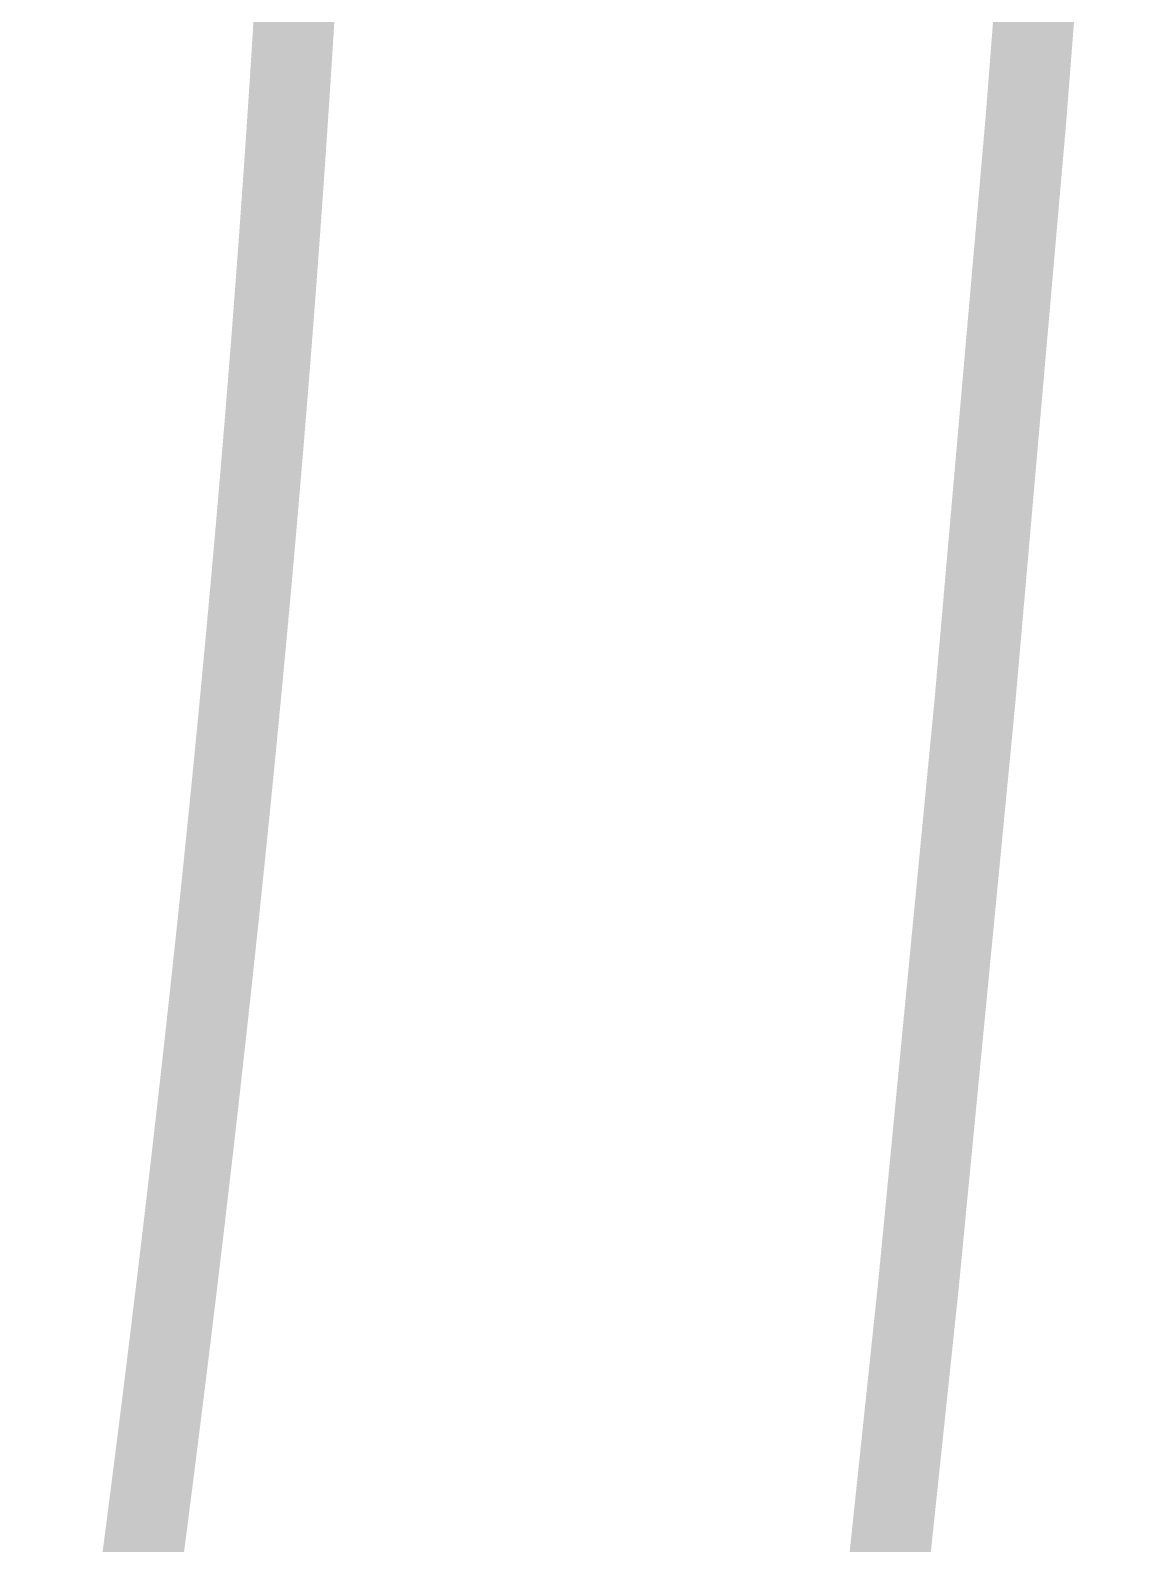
# Model space of a CAD drawing. Header units: inches. Extents: x -300 to 516, y -297 to 231.
# Drawn here: x -23.774 to -22.066, y -170.918 to -168.575 of the extents above; entities that cross this region are included whole.
import ezdxf

# ---------------------------------------------------------------- set-up
doc = ezdxf.new("R2010")
doc.units = ezdxf.units.IN
doc.header["$LTSCALE"] = 24
doc.header["$MEASUREMENT"] = 0
doc.layers.add('EXTERIOR ELEC EQUIP', color=190, linetype='Continuous')

msp = doc.modelspace()

# ---------------------------------------------------------------- linework, layer by layer
at = {"layer": 'EXTERIOR ELEC EQUIP', "const_width": 0.125}
msp.add_lwpolyline([(-22.12849, -167.2981), (-22.16409, -167.82911), (-22.23281, -168.71192), (-22.31167, -169.61206), (-22.39936, -170.51809), (-22.49454, -171.41853), (-22.5959, -172.30193), (-22.7021, -173.15682), (-22.81191, -173.97418), (-22.92437, -174.75467), (-23.03858, -175.50136), (-23.15368, -176.21735), (-23.26878, -176.90572), (-23.383, -177.56956), (-23.49546, -178.21194), (-23.60526, -179.02346), (-23.71181, -179.63201)], dxfattribs=at)
at = {"layer": 'EXTERIOR ELEC EQUIP', "color": 60, "const_width": 0.125}
msp.add_lwpolyline([(-23.60599, -170.98166), (-23.60576, -170.97991), (-23.60553, -170.97816), (-23.6053, -170.97641), (-23.60507, -170.97466), (-23.60484, -170.97291), (-23.60461, -170.97116), (-23.60438, -170.96941), (-23.60415, -170.96766), (-23.60392, -170.96591), (-23.60369, -170.96416), (-23.60346, -170.96242), (-23.60324, -170.96067), (-23.60301, -170.95892), (-23.60278, -170.95717), (-23.60255, -170.95542), (-23.60232, -170.95367), (-23.60209, -170.95192), (-23.60186, -170.95017), (-23.60164, -170.94842), (-23.60141, -170.94667), (-23.60118, -170.94493), (-23.60095, -170.94318), (-23.60072, -170.94143), (-23.6005, -170.93968), (-23.60027, -170.93793), (-23.60004, -170.93618), (-23.59981, -170.93443), (-23.59958, -170.93269), (-23.59936, -170.93094), (-23.59913, -170.92919), (-23.5989, -170.92744), (-23.59867, -170.92569), (-23.59845, -170.92394), (-23.59822, -170.92219), (-23.59799, -170.92045), (-23.59777, -170.9187), (-23.59754, -170.91695), (-23.59731, -170.9152), (-23.59708, -170.91345), (-23.59686, -170.91171), (-23.59663, -170.90996), (-23.5964, -170.90821), (-23.59618, -170.90646), (-23.59595, -170.90471), (-23.59572, -170.90296), (-23.5955, -170.90122), (-23.59527, -170.89947), (-23.59505, -170.89772), (-23.59482, -170.89597), (-23.59459, -170.89423), (-23.59437, -170.89248), (-23.59414, -170.89073), (-23.59392, -170.88898), (-23.59369, -170.88723), (-23.59346, -170.88549), (-23.59324, -170.88374), (-23.59301, -170.88199), (-23.59279, -170.88024), (-23.59256, -170.8785), (-23.59234, -170.87675), (-23.59211, -170.875), (-23.59189, -170.87325), (-23.59166, -170.87151), (-23.59144, -170.86976), (-23.59121, -170.86801), (-23.59099, -170.86627), (-23.59076, -170.86452), (-23.59054, -170.86277), (-23.59031, -170.86102), (-23.59009, -170.85928), (-23.58986, -170.85753), (-23.58964, -170.85578), (-23.58941, -170.85404), (-23.58919, -170.85229), (-23.58897, -170.85054), (-23.58874, -170.8488), (-23.58852, -170.84705), (-23.58829, -170.8453), (-23.58807, -170.84356), (-23.58785, -170.84181), (-23.58762, -170.84006), (-23.5874, -170.83832), (-23.58717, -170.83657), (-23.58695, -170.83482), (-23.58673, -170.83308), (-23.5865, -170.83133), (-23.58628, -170.82958), (-23.58606, -170.82784), (-23.58583, -170.82609), (-23.58561, -170.82434), (-23.58539, -170.8226), (-23.58516, -170.82085), (-23.58494, -170.8191), (-23.58472, -170.81736), (-23.5845, -170.81561), (-23.58427, -170.81387), (-23.58405, -170.81212), (-23.58383, -170.81037), (-23.58361, -170.80863), (-23.58338, -170.80688), (-23.58316, -170.80514), (-23.58294, -170.80339), (-23.58272, -170.80164), (-23.58249, -170.7999), (-23.58227, -170.79815), (-23.58205, -170.79641), (-23.58183, -170.79466), (-23.58161, -170.79292), (-23.58138, -170.79117), (-23.58116, -170.78942), (-23.58094, -170.78768), (-23.58072, -170.78593), (-23.5805, -170.78419), (-23.58028, -170.78244), (-23.58006, -170.7807), (-23.57983, -170.77895), (-23.57961, -170.77721), (-23.57939, -170.77546), (-23.57917, -170.77372), (-23.57895, -170.77197), (-23.57873, -170.77022), (-23.57851, -170.76848), (-23.57829, -170.76673), (-23.57807, -170.76499), (-23.57785, -170.76324), (-23.57763, -170.7615), (-23.57741, -170.75975), (-23.57718, -170.75801), (-23.57696, -170.75626), (-23.57674, -170.75452), (-23.57652, -170.75277), (-23.5763, -170.75103), (-23.57608, -170.74929), (-23.57586, -170.74754), (-23.57564, -170.7458), (-23.57542, -170.74405), (-23.57521, -170.74231), (-23.57499, -170.74056), (-23.57477, -170.73882), (-23.57455, -170.73707), (-23.57433, -170.73533), (-23.57411, -170.73358), (-23.57389, -170.73184), (-23.57367, -170.7301), (-23.57345, -170.72835), (-23.57323, -170.72661), (-23.57301, -170.72486), (-23.57279, -170.72312), (-23.57258, -170.72137), (-23.57236, -170.71963), (-23.57214, -170.71789), (-23.57192, -170.71614), (-23.5717, -170.7144), (-23.57148, -170.71265), (-23.57126, -170.71091), (-23.57105, -170.70917), (-23.57083, -170.70742), (-23.57061, -170.70568), (-23.57039, -170.70393), (-23.57017, -170.70219), (-23.56996, -170.70045), (-23.56974, -170.6987), (-23.56952, -170.69696), (-23.5693, -170.69522), (-23.56909, -170.69347), (-23.56887, -170.69173), (-23.56865, -170.68999), (-23.56843, -170.68824), (-23.56822, -170.6865), (-23.568, -170.68476), (-23.56778, -170.68301), (-23.56756, -170.68127), (-23.56735, -170.67953), (-23.56713, -170.67778), (-23.56691, -170.67604), (-23.5667, -170.6743), (-23.56648, -170.67255), (-23.56626, -170.67081), (-23.56605, -170.66907), (-23.56583, -170.66732), (-23.56561, -170.66558), (-23.5654, -170.66384), (-23.56518, -170.6621), (-23.56497, -170.66035), (-23.56475, -170.65861), (-23.56453, -170.65687), (-23.56432, -170.65512), (-23.5641, -170.65338), (-23.56389, -170.65164), (-23.56367, -170.6499), (-23.56346, -170.64815), (-23.56324, -170.64641), (-23.56302, -170.64467), (-23.56281, -170.64293), (-23.56259, -170.64118), (-23.56238, -170.63944), (-23.56216, -170.6377), (-23.56195, -170.63596), (-23.56173, -170.63422), (-23.56152, -170.63247), (-23.5613, -170.63073), (-23.56109, -170.62899), (-23.56087, -170.62725), (-23.56066, -170.62551), (-23.56045, -170.62376), (-23.56023, -170.62202), (-23.56002, -170.62028), (-23.5598, -170.61854), (-23.55959, -170.6168), (-23.55937, -170.61505), (-23.55916, -170.61331), (-23.55895, -170.61157), (-23.55873, -170.60983), (-23.55852, -170.60809), (-23.55831, -170.60635), (-23.55809, -170.6046), (-23.55788, -170.60286), (-23.55766, -170.60112), (-23.55745, -170.59938), (-23.55724, -170.59764), (-23.55702, -170.5959), (-23.55681, -170.59416), (-23.5566, -170.59241), (-23.55639, -170.59067), (-23.55617, -170.58893), (-23.55596, -170.58719), (-23.55575, -170.58545), (-23.55553, -170.58371), (-23.55532, -170.58197), (-23.55511, -170.58023), (-23.5549, -170.57849), (-23.55468, -170.57674), (-23.55447, -170.575), (-23.55426, -170.57326), (-23.55405, -170.57152), (-23.55384, -170.56978), (-23.55362, -170.56804), (-23.55341, -170.5663), (-23.5532, -170.56456), (-23.55299, -170.56282), (-23.55278, -170.56108), (-23.55256, -170.55934), (-23.55235, -170.5576), (-23.55214, -170.55586), (-23.55193, -170.55412), (-23.55172, -170.55238), (-23.55151, -170.55064), (-23.5513, -170.5489), (-23.55109, -170.54716), (-23.55087, -170.54542), (-23.55066, -170.54368), (-23.55045, -170.54194), (-23.55024, -170.5402), (-23.55003, -170.53846), (-23.54982, -170.53672), (-23.54961, -170.53498), (-23.5494, -170.53324), (-23.54919, -170.5315), (-23.54898, -170.52976), (-23.54877, -170.52802), (-23.54856, -170.52628), (-23.54835, -170.52454), (-23.54814, -170.5228), (-23.54793, -170.52106), (-23.54772, -170.51932), (-23.54751, -170.51758), (-23.5473, -170.51584), (-23.54709, -170.5141), (-23.54688, -170.51236), (-23.54667, -170.51062), (-23.54646, -170.50888), (-23.54625, -170.50714), (-23.54604, -170.5054), (-23.54583, -170.50366), (-23.54563, -170.50192), (-23.54542, -170.50019), (-23.54521, -170.49845), (-23.545, -170.49671), (-23.54479, -170.49497), (-23.54458, -170.49323), (-23.54437, -170.49149), (-23.54416, -170.48975), (-23.54396, -170.48801), (-23.54375, -170.48627), (-23.54354, -170.48454), (-23.54333, -170.4828), (-23.54312, -170.48106), (-23.54292, -170.47932), (-23.54271, -170.47758), (-23.5425, -170.47584), (-23.54229, -170.4741), (-23.54208, -170.47237), (-23.54188, -170.47063), (-23.54167, -170.46889), (-23.54146, -170.46715), (-23.54125, -170.46541), (-23.54105, -170.46367), (-23.54084, -170.46194), (-23.54063, -170.4602), (-23.54043, -170.45846), (-23.54022, -170.45672), (-23.54001, -170.45498), (-23.53981, -170.45325), (-23.5396, -170.45151), (-23.53939, -170.44977), (-23.53919, -170.44803), (-23.53898, -170.44629), (-23.53877, -170.44456), (-23.53857, -170.44282), (-23.53836, -170.44108), (-23.53815, -170.43934), (-23.53795, -170.43761), (-23.53774, -170.43587), (-23.53754, -170.43413), (-23.53733, -170.43239), (-23.53712, -170.43066), (-23.53692, -170.42892), (-23.53671, -170.42718), (-23.53651, -170.42544), (-23.5363, -170.42371), (-23.5361, -170.42197), (-23.53589, -170.42023), (-23.53569, -170.41849), (-23.53548, -170.41676), (-23.53528, -170.41502), (-23.53507, -170.41328), (-23.53487, -170.41155), (-23.53466, -170.40981), (-23.53446, -170.40807), (-23.53425, -170.40634), (-23.53405, -170.4046), (-23.53384, -170.40286), (-23.53364, -170.40113), (-23.53344, -170.39939), (-23.53323, -170.39765), (-23.53303, -170.39592), (-23.53282, -170.39418), (-23.53262, -170.39244), (-23.53242, -170.39071), (-23.53221, -170.38897), (-23.53201, -170.38723), (-23.5318, -170.3855), (-23.5316, -170.38376), (-23.5314, -170.38202), (-23.53119, -170.38029), (-23.53099, -170.37855), (-23.53079, -170.37682), (-23.53058, -170.37508), (-23.53038, -170.37334), (-23.53018, -170.37161), (-23.52998, -170.36987), (-23.52977, -170.36814), (-23.52957, -170.3664), (-23.52937, -170.36466), (-23.52916, -170.36293), (-23.52896, -170.36119), (-23.52876, -170.35946), (-23.52856, -170.35772), (-23.52836, -170.35599), (-23.52815, -170.35425), (-23.52795, -170.35252), (-23.52775, -170.35078), (-23.52755, -170.34904), (-23.52735, -170.34731), (-23.52714, -170.34557), (-23.52694, -170.34384), (-23.52674, -170.3421), (-23.52654, -170.34037), (-23.52634, -170.33863), (-23.52614, -170.3369), (-23.52593, -170.33516), (-23.52573, -170.33343), (-23.52553, -170.33169), (-23.52533, -170.32996), (-23.52513, -170.32822), (-23.52493, -170.32649), (-23.52473, -170.32475), (-23.52453, -170.32302), (-23.52433, -170.32128), (-23.52413, -170.31955), (-23.52393, -170.31781), (-23.52373, -170.31608), (-23.52353, -170.31435), (-23.52333, -170.31261), (-23.52313, -170.31088), (-23.52293, -170.30914), (-23.52273, -170.30741), (-23.52253, -170.30567), (-23.52233, -170.30394), (-23.52213, -170.30221), (-23.52193, -170.30047), (-23.52173, -170.29874), (-23.52153, -170.297), (-23.52133, -170.29527), (-23.52113, -170.29353), (-23.52093, -170.2918), (-23.52073, -170.29007), (-23.52053, -170.28833), (-23.52033, -170.2866), (-23.52013, -170.28487), (-23.51994, -170.28313), (-23.51974, -170.2814), (-23.51954, -170.27966), (-23.51934, -170.27793), (-23.51914, -170.2762), (-23.51894, -170.27446), (-23.51875, -170.27273), (-23.51855, -170.271), (-23.51835, -170.26926), (-23.51815, -170.26753), (-23.51795, -170.2658), (-23.51776, -170.26406), (-23.51756, -170.26233), (-23.51736, -170.2606), (-23.51716, -170.25886), (-23.51696, -170.25713), (-23.51677, -170.2554), (-23.51657, -170.25367), (-23.51637, -170.25193), (-23.51618, -170.2502), (-23.51598, -170.24847), (-23.51578, -170.24673), (-23.51558, -170.245), (-23.51539, -170.24327), (-23.51519, -170.24154), (-23.51499, -170.2398), (-23.5148, -170.23807), (-23.5146, -170.23634), (-23.5144, -170.23461), (-23.51421, -170.23287), (-23.51401, -170.23114), (-23.51382, -170.22941), (-23.51362, -170.22768), (-23.51342, -170.22594), (-23.51323, -170.22421), (-23.51303, -170.22248), (-23.51284, -170.22075), (-23.51264, -170.21902), (-23.51245, -170.21728), (-23.51225, -170.21555), (-23.51205, -170.21382), (-23.51186, -170.21209), (-23.51166, -170.21036), (-23.51147, -170.20862), (-23.51127, -170.20689), (-23.51108, -170.20516), (-23.51088, -170.20343), (-23.51069, -170.2017), (-23.51049, -170.19997), (-23.5103, -170.19823), (-23.5101, -170.1965), (-23.50991, -170.19477), (-23.50972, -170.19304), (-23.50952, -170.19131), (-23.50933, -170.18958), (-23.50913, -170.18785), (-23.50894, -170.18611), (-23.50875, -170.18438), (-23.50855, -170.18265), (-23.50836, -170.18092), (-23.50816, -170.17919), (-23.50797, -170.17746), (-23.50778, -170.17573), (-23.50758, -170.174), (-23.50739, -170.17227), (-23.5072, -170.17054), (-23.507, -170.16881), (-23.50681, -170.16707), (-23.50662, -170.16534), (-23.50642, -170.16361), (-23.50623, -170.16188), (-23.50604, -170.16015), (-23.50585, -170.15842), (-23.50565, -170.15669), (-23.50546, -170.15496), (-23.50527, -170.15323), (-23.50508, -170.1515), (-23.50488, -170.14977), (-23.50469, -170.14804), (-23.5045, -170.14631), (-23.50431, -170.14458), (-23.50412, -170.14285), (-23.50392, -170.14112), (-23.50373, -170.13939), (-23.50354, -170.13766), (-23.50335, -170.13593), (-23.50316, -170.1342), (-23.50297, -170.13247), (-23.50277, -170.13074), (-23.50258, -170.12901), (-23.50239, -170.12728), (-23.5022, -170.12555), (-23.50201, -170.12382), (-23.50182, -170.12209), (-23.50163, -170.12036), (-23.50144, -170.11863), (-23.50125, -170.11691), (-23.50106, -170.11518), (-23.50087, -170.11345), (-23.50068, -170.11172), (-23.50049, -170.10999), (-23.5003, -170.10826), (-23.50011, -170.10653), (-23.49992, -170.1048), (-23.49973, -170.10307), (-23.49954, -170.10134), (-23.49935, -170.09961), (-23.49916, -170.09789), (-23.49897, -170.09616), (-23.49878, -170.09443), (-23.49859, -170.0927), (-23.4984, -170.09097), (-23.49821, -170.08924), (-23.49802, -170.08751), (-23.49783, -170.08579), (-23.49764, -170.08406), (-23.49745, -170.08233), (-23.49726, -170.0806), (-23.49708, -170.07887), (-23.49689, -170.07714), (-23.4967, -170.07542), (-23.49651, -170.07369), (-23.49632, -170.07196), (-23.49613, -170.07023), (-23.49595, -170.0685), (-23.49576, -170.06678), (-23.49557, -170.06505), (-23.49538, -170.06332), (-23.49519, -170.06159), (-23.49501, -170.05986), (-23.49482, -170.05814), (-23.49463, -170.05641), (-23.49444, -170.05468), (-23.49426, -170.05295), (-23.49407, -170.05123), (-23.49388, -170.0495), (-23.49369, -170.04777), (-23.49351, -170.04604), (-23.49332, -170.04432), (-23.49313, -170.04259), (-23.49295, -170.04086), (-23.49276, -170.03913), (-23.49257, -170.03741), (-23.49239, -170.03568), (-23.4922, -170.03395), (-23.49201, -170.03223), (-23.49183, -170.0305), (-23.49164, -170.02877), (-23.49145, -170.02705), (-23.49127, -170.02532), (-23.49108, -170.02359), (-23.4909, -170.02187), (-23.49071, -170.02014), (-23.49053, -170.01841), (-23.49034, -170.01669), (-23.49015, -170.01496), (-23.48997, -170.01323), (-23.48978, -170.01151), (-23.4896, -170.00978), (-23.48941, -170.00805), (-23.48923, -170.00633), (-23.48904, -170.0046), (-23.48886, -170.00287), (-23.48867, -170.00115), (-23.48849, -169.99942), (-23.4883, -169.9977), (-23.48812, -169.99597), (-23.48794, -169.99424), (-23.48775, -169.99252), (-23.48757, -169.99079), (-23.48738, -169.98907), (-23.4872, -169.98734), (-23.48702, -169.98562), (-23.48683, -169.98389), (-23.48665, -169.98216), (-23.48646, -169.98044), (-23.48628, -169.97871), (-23.4861, -169.97699), (-23.48591, -169.97526), (-23.48573, -169.97354), (-23.48555, -169.97181), (-23.48536, -169.97009), (-23.48518, -169.96836), (-23.485, -169.96664), (-23.48481, -169.96491), (-23.48463, -169.96319), (-23.48445, -169.96146), (-23.48427, -169.95974), (-23.48408, -169.95801), (-23.4839, -169.95629), (-23.48372, -169.95456), (-23.48354, -169.95284), (-23.48335, -169.95111), (-23.48317, -169.94939), (-23.48299, -169.94766), (-23.48281, -169.94594), (-23.48263, -169.94421), (-23.48244, -169.94249), (-23.48226, -169.94077), (-23.48208, -169.93904), (-23.4819, -169.93732), (-23.48172, -169.93559), (-23.48154, -169.93387), (-23.48136, -169.93214), (-23.48117, -169.93042), (-23.48099, -169.9287), (-23.48081, -169.92697), (-23.48063, -169.92525), (-23.48045, -169.92352), (-23.48027, -169.9218), (-23.48009, -169.92008), (-23.47991, -169.91835), (-23.47973, -169.91663), (-23.47955, -169.91491), (-23.47937, -169.91318), (-23.47919, -169.91146), (-23.47901, -169.90974), (-23.47883, -169.90801), (-23.47865, -169.90629), (-23.47847, -169.90457), (-23.47829, -169.90284), (-23.47811, -169.90112), (-23.47793, -169.8994), (-23.47775, -169.89767), (-23.47757, -169.89595), (-23.47739, -169.89423), (-23.47721, -169.8925), (-23.47703, -169.89078), (-23.47685, -169.88906), (-23.47668, -169.88733), (-23.4765, -169.88561), (-23.47632, -169.88389), (-23.47614, -169.88217), (-23.47596, -169.88044), (-23.47578, -169.87872), (-23.4756, -169.877), (-23.47543, -169.87528), (-23.47525, -169.87355), (-23.47507, -169.87183), (-23.47489, -169.87011), (-23.47471, -169.86839), (-23.47454, -169.86666), (-23.47436, -169.86494), (-23.47418, -169.86322), (-23.474, -169.8615), (-23.47383, -169.85978), (-23.47365, -169.85805), (-23.47347, -169.85633), (-23.47329, -169.85461), (-23.47312, -169.85289), (-23.47294, -169.85117), (-23.47276, -169.84944), (-23.47259, -169.84772), (-23.47241, -169.846), (-23.47223, -169.84428), (-23.47206, -169.84256), (-23.47188, -169.84084), (-23.4717, -169.83912), (-23.47153, -169.83739), (-23.47135, -169.83567), (-23.47118, -169.83395), (-23.471, -169.83223), (-23.47082, -169.83051), (-23.47065, -169.82879), (-23.47047, -169.82707), (-23.4703, -169.82535), (-23.47012, -169.82362), (-23.46995, -169.8219), (-23.46977, -169.82018), (-23.4696, -169.81846), (-23.46942, -169.81674), (-23.46925, -169.81502), (-23.46907, -169.8133), (-23.4689, -169.81158), (-23.46872, -169.80986), (-23.46855, -169.80814), (-23.46837, -169.80642), (-23.4682, -169.8047), (-23.46802, -169.80298), (-23.46785, -169.80126), (-23.46767, -169.79954), (-23.4675, -169.79782), (-23.46733, -169.7961), (-23.46715, -169.79438), (-23.46698, -169.79266), (-23.4668, -169.79094), (-23.46663, -169.78922), (-23.46646, -169.7875), (-23.46628, -169.78578), (-23.46611, -169.78406), (-23.46594, -169.78234), (-23.46576, -169.78062), (-23.46559, -169.7789), (-23.46542, -169.77718), (-23.46524, -169.77546), (-23.46507, -169.77374), (-23.4649, -169.77202), (-23.46473, -169.7703), (-23.46455, -169.76858), (-23.46438, -169.76686), (-23.46421, -169.76514), (-23.46404, -169.76342), (-23.46386, -169.7617), (-23.46369, -169.75999), (-23.46352, -169.75827), (-23.46335, -169.75655), (-23.46318, -169.75483), (-23.463, -169.75311), (-23.46283, -169.75139), (-23.46266, -169.74967), (-23.46249, -169.74795), (-23.46232, -169.74624), (-23.46215, -169.74452), (-23.46198, -169.7428), (-23.4618, -169.74108), (-23.46163, -169.73936), (-23.46146, -169.73764), (-23.46129, -169.73592), (-23.46112, -169.73421), (-23.46095, -169.73249), (-23.46078, -169.73077), (-23.46061, -169.72905), (-23.46044, -169.72733), (-23.46027, -169.72562), (-23.4601, -169.7239), (-23.45993, -169.72218), (-23.45976, -169.72046), (-23.45959, -169.71874), (-23.45942, -169.71703), (-23.45925, -169.71531), (-23.45908, -169.71359), (-23.45891, -169.71187), (-23.45874, -169.71016), (-23.45857, -169.70844), (-23.4584, -169.70672), (-23.45823, -169.705), (-23.45806, -169.70329), (-23.45789, -169.70157), (-23.45772, -169.69985), (-23.45756, -169.69813), (-23.45739, -169.69642), (-23.45722, -169.6947), (-23.45705, -169.69298), (-23.45688, -169.69127), (-23.45671, -169.68955), (-23.45654, -169.68783), (-23.45638, -169.68612), (-23.45621, -169.6844), (-23.45604, -169.68268), (-23.45587, -169.68097), (-23.4557, -169.67925), (-23.45554, -169.67753), (-23.45537, -169.67582), (-23.4552, -169.6741), (-23.45503, -169.67238), (-23.45487, -169.67067), (-23.4547, -169.66895), (-23.45453, -169.66723), (-23.45437, -169.66552), (-23.4542, -169.6638), (-23.45403, -169.66209), (-23.45387, -169.66037), (-23.4537, -169.65865), (-23.45353, -169.65694), (-23.45337, -169.65522), (-23.4532, -169.65351), (-23.45303, -169.65179), (-23.45287, -169.65008), (-23.4527, -169.64836), (-23.45253, -169.64664), (-23.45237, -169.64493), (-23.4522, -169.64321), (-23.45204, -169.6415), (-23.45187, -169.63978), (-23.45171, -169.63807), (-23.45154, -169.63635), (-23.45137, -169.63464), (-23.45121, -169.63292), (-23.45104, -169.63121), (-23.45088, -169.62949), (-23.45071, -169.62778), (-23.45055, -169.62606), (-23.45038, -169.62435), (-23.45022, -169.62263), (-23.45006, -169.62092), (-23.44989, -169.6192), (-23.44973, -169.61749), (-23.44956, -169.61577), (-23.4494, -169.61406), (-23.44923, -169.61234), (-23.44907, -169.61063), (-23.44891, -169.60891), (-23.44874, -169.6072), (-23.44858, -169.60549), (-23.44841, -169.60377), (-23.44825, -169.60206), (-23.44809, -169.60034), (-23.44792, -169.59863), (-23.44776, -169.59692), (-23.4476, -169.5952), (-23.44743, -169.59349), (-23.44727, -169.59177), (-23.44711, -169.59006), (-23.44695, -169.58835), (-23.44678, -169.58663), (-23.44662, -169.58492), (-23.44646, -169.58321), (-23.44629, -169.58149), (-23.44613, -169.57978), (-23.44597, -169.57806), (-23.44581, -169.57635), (-23.44565, -169.57464), (-23.44548, -169.57292), (-23.44532, -169.57121), (-23.44516, -169.5695), (-23.445, -169.56779), (-23.44484, -169.56607), (-23.44467, -169.56436), (-23.44451, -169.56265), (-23.44435, -169.56093), (-23.44419, -169.55922), (-23.44403, -169.55751), (-23.44387, -169.5558), (-23.44371, -169.55408), (-23.44355, -169.55237), (-23.44339, -169.55066), (-23.44323, -169.54894), (-23.44306, -169.54723), (-23.4429, -169.54552), (-23.44274, -169.54381), (-23.44258, -169.5421), (-23.44242, -169.54038), (-23.44226, -169.53867), (-23.4421, -169.53696), (-23.44194, -169.53525), (-23.44178, -169.53353), (-23.44162, -169.53182), (-23.44146, -169.53011), (-23.4413, -169.5284), (-23.44115, -169.52669), (-23.44099, -169.52498), (-23.44083, -169.52326), (-23.44067, -169.52155), (-23.44051, -169.51984), (-23.44035, -169.51813), (-23.44019, -169.51642), (-23.44003, -169.51471), (-23.43987, -169.51299), (-23.43971, -169.51128), (-23.43956, -169.50957), (-23.4394, -169.50786), (-23.43924, -169.50615), (-23.43908, -169.50444), (-23.43892, -169.50273), (-23.43876, -169.50102), (-23.43861, -169.49931), (-23.43845, -169.49759), (-23.43829, -169.49588), (-23.43813, -169.49417), (-23.43798, -169.49246), (-23.43782, -169.49075), (-23.43766, -169.48904), (-23.4375, -169.48733), (-23.43735, -169.48562), (-23.43719, -169.48391), (-23.43703, -169.4822), (-23.43688, -169.48049), (-23.43672, -169.47878), (-23.43656, -169.47707), (-23.43641, -169.47536), (-23.43625, -169.47365), (-23.43609, -169.47194), (-23.43594, -169.47023), (-23.43578, -169.46852), (-23.43562, -169.46681), (-23.43547, -169.4651), (-23.43531, -169.46339), (-23.43516, -169.46168), (-23.435, -169.45997), (-23.43484, -169.45826), (-23.43469, -169.45655), (-23.43453, -169.45484), (-23.43438, -169.45313), (-23.43422, -169.45142), (-23.43407, -169.44971), (-23.43391, -169.448), (-23.43376, -169.44629), (-23.4336, -169.44458), (-23.43345, -169.44288), (-23.43329, -169.44117), (-23.43314, -169.43946), (-23.43298, -169.43775), (-23.43283, -169.43604), (-23.43268, -169.43433), (-23.43252, -169.43262), (-23.43237, -169.43091), (-23.43221, -169.4292), (-23.43206, -169.4275), (-23.43191, -169.42579), (-23.43175, -169.42408), (-23.4316, -169.42237), (-23.43144, -169.42066), (-23.43129, -169.41895), (-23.43114, -169.41725), (-23.43098, -169.41554), (-23.43083, -169.41383), (-23.43068, -169.41212), (-23.43052, -169.41041), (-23.43037, -169.40871), (-23.43022, -169.407), (-23.43007, -169.40529), (-23.42991, -169.40358), (-23.42976, -169.40187), (-23.42961, -169.40017), (-23.42946, -169.39846), (-23.4293, -169.39675), (-23.42915, -169.39504), (-23.429, -169.39334), (-23.42885, -169.39163), (-23.4287, -169.38992), (-23.42854, -169.38821), (-23.42839, -169.38651), (-23.42824, -169.3848), (-23.42809, -169.38309), (-23.42794, -169.38138), (-23.42779, -169.37968), (-23.42764, -169.37797), (-23.42749, -169.37626), (-23.42733, -169.37456), (-23.42718, -169.37285), (-23.42703, -169.37114), (-23.42688, -169.36944), (-23.42673, -169.36773), (-23.42658, -169.36602), (-23.42643, -169.36432), (-23.42628, -169.36261), (-23.42613, -169.3609), (-23.42598, -169.3592), (-23.42583, -169.35749), (-23.42568, -169.35579), (-23.42553, -169.35408), (-23.42538, -169.35237), (-23.42523, -169.35067), (-23.42508, -169.34896), (-23.42493, -169.34725), (-23.42478, -169.34555), (-23.42463, -169.34384), (-23.42448, -169.34214), (-23.42434, -169.34043), (-23.42419, -169.33873), (-23.42404, -169.33702), (-23.42389, -169.33531), (-23.42374, -169.33361), (-23.42359, -169.3319), (-23.42344, -169.3302), (-23.4233, -169.32849), (-23.42315, -169.32679), (-23.423, -169.32508), (-23.42285, -169.32338), (-23.4227, -169.32167), (-23.42255, -169.31997), (-23.42241, -169.31826), (-23.42226, -169.31656), (-23.42211, -169.31485), (-23.42196, -169.31315), (-23.42182, -169.31144), (-23.42167, -169.30974), (-23.42152, -169.30803), (-23.42138, -169.30633), (-23.42123, -169.30462), (-23.42108, -169.30292), (-23.42093, -169.30121), (-23.42079, -169.29951), (-23.42064, -169.29781), (-23.42049, -169.2961), (-23.42035, -169.2944), (-23.4202, -169.29269), (-23.42006, -169.29099), (-23.41991, -169.28929), (-23.41976, -169.28758), (-23.41962, -169.28588), (-23.41947, -169.28417), (-23.41933, -169.28247), (-23.41918, -169.28077), (-23.41904, -169.27906), (-23.41889, -169.27736), (-23.41874, -169.27566), (-23.4186, -169.27395), (-23.41845, -169.27225), (-23.41831, -169.27054), (-23.41816, -169.26884), (-23.41802, -169.26714), (-23.41787, -169.26543), (-23.41773, -169.26373), (-23.41759, -169.26203), (-23.41744, -169.26033), (-23.4173, -169.25862), (-23.41715, -169.25692), (-23.41701, -169.25522), (-23.41686, -169.25351), (-23.41672, -169.25181), (-23.41658, -169.25011), (-23.41643, -169.24841), (-23.41629, -169.2467), (-23.41615, -169.245), (-23.416, -169.2433), (-23.41586, -169.2416), (-23.41572, -169.23989), (-23.41557, -169.23819), (-23.41543, -169.23649), (-23.41529, -169.23479), (-23.41514, -169.23308), (-23.415, -169.23138), (-23.41486, -169.22968), (-23.41471, -169.22798), (-23.41457, -169.22628), (-23.41443, -169.22457), (-23.41429, -169.22287), (-23.41415, -169.22117), (-23.414, -169.21947), (-23.41386, -169.21777), (-23.41372, -169.21607), (-23.41358, -169.21436), (-23.41344, -169.21266), (-23.41329, -169.21096), (-23.41315, -169.20926), (-23.41301, -169.20756), (-23.41287, -169.20586), (-23.41273, -169.20416), (-23.41259, -169.20246), (-23.41245, -169.20075), (-23.41231, -169.19905), (-23.41216, -169.19735), (-23.41202, -169.19565), (-23.41188, -169.19395), (-23.41174, -169.19225), (-23.4116, -169.19055), (-23.41146, -169.18885), (-23.41132, -169.18715), (-23.41118, -169.18545), (-23.41104, -169.18375), (-23.4109, -169.18205), (-23.41076, -169.18035), (-23.41062, -169.17865), (-23.41048, -169.17695), (-23.41034, -169.17525), (-23.4102, -169.17355), (-23.41006, -169.17185), (-23.40993, -169.17015), (-23.40979, -169.16845), (-23.40965, -169.16675), (-23.40951, -169.16505), (-23.40937, -169.16335), (-23.40923, -169.16165), (-23.40909, -169.15995), (-23.40895, -169.15825), (-23.40881, -169.15655), (-23.40868, -169.15485), (-23.40854, -169.15315), (-23.4084, -169.15145), (-23.40826, -169.14975), (-23.40812, -169.14805), (-23.40799, -169.14635), (-23.40785, -169.14465), (-23.40771, -169.14295), (-23.40757, -169.14126), (-23.40744, -169.13956), (-23.4073, -169.13786), (-23.40716, -169.13616), (-23.40702, -169.13446), (-23.40689, -169.13276), (-23.40675, -169.13106), (-23.40661, -169.12936), (-23.40648, -169.12767), (-23.40634, -169.12597), (-23.4062, -169.12427), (-23.40607, -169.12257), (-23.40593, -169.12087), (-23.40579, -169.11917), (-23.40566, -169.11748), (-23.40552, -169.11578), (-23.40539, -169.11408), (-23.40525, -169.11238), (-23.40511, -169.11068), (-23.40498, -169.10899), (-23.40484, -169.10729), (-23.40471, -169.10559), (-23.40457, -169.10389), (-23.40444, -169.10219), (-23.4043, -169.1005), (-23.40417, -169.0988), (-23.40403, -169.0971), (-23.4039, -169.09541), (-23.40376, -169.09371), (-23.40363, -169.09201), (-23.40349, -169.09031), (-23.40336, -169.08862), (-23.40322, -169.08692), (-23.40309, -169.08522), (-23.40295, -169.08352), (-23.40282, -169.08183), (-23.40269, -169.08013), (-23.40255, -169.07843), (-23.40242, -169.07674), (-23.40229, -169.07504), (-23.40215, -169.07334), (-23.40202, -169.07165), (-23.40188, -169.06995), (-23.40175, -169.06825), (-23.40162, -169.06656), (-23.40149, -169.06486), (-23.40135, -169.06317), (-23.40122, -169.06147), (-23.40109, -169.05977), (-23.40095, -169.05808), (-23.40082, -169.05638), (-23.40069, -169.05469), (-23.40056, -169.05299), (-23.40042, -169.05129), (-23.40029, -169.0496), (-23.40016, -169.0479), (-23.40003, -169.04621), (-23.3999, -169.04451), (-23.39976, -169.04282), (-23.39963, -169.04112), (-23.3995, -169.03942), (-23.39937, -169.03773), (-23.39924, -169.03603), (-23.39911, -169.03434), (-23.39898, -169.03264), (-23.39884, -169.03095), (-23.39871, -169.02925), (-23.39858, -169.02756), (-23.39845, -169.02586), (-23.39832, -169.02417), (-23.39819, -169.02247), (-23.39806, -169.02078), (-23.39793, -169.01908), (-23.3978, -169.01739), (-23.39767, -169.01569), (-23.39754, -169.014), (-23.39741, -169.01231), (-23.39728, -169.01061), (-23.39715, -169.00892), (-23.39702, -169.00722), (-23.39689, -169.00553), (-23.39676, -169.00383), (-23.39663, -169.00214), (-23.3965, -169.00045), (-23.39637, -168.99875), (-23.39624, -168.99706), (-23.39611, -168.99536), (-23.39599, -168.99367), (-23.39586, -168.99198), (-23.39573, -168.99028), (-23.3956, -168.98859), (-23.39547, -168.9869), (-23.39534, -168.9852), (-23.39521, -168.98351), (-23.39509, -168.98182), (-23.39496, -168.98012), (-23.39483, -168.97843), (-23.3947, -168.97674), (-23.39457, -168.97504), (-23.39445, -168.97335), (-23.39432, -168.97166), (-23.39419, -168.96996), (-23.39406, -168.96827), (-23.39394, -168.96658), (-23.39381, -168.96489), (-23.39368, -168.96319), (-23.39356, -168.9615), (-23.39343, -168.95981), (-23.3933, -168.95811), (-23.39318, -168.95642), (-23.39305, -168.95473), (-23.39292, -168.95304), (-23.3928, -168.95135), (-23.39267, -168.94965), (-23.39254, -168.94796), (-23.39242, -168.94627), (-23.39229, -168.94458), (-23.39217, -168.94288), (-23.39204, -168.94119), (-23.39191, -168.9395), (-23.39179, -168.93781), (-23.39166, -168.93612), (-23.39154, -168.93443), (-23.39141, -168.93273), (-23.39129, -168.93104), (-23.39116, -168.92935), (-23.39104, -168.92766), (-23.39091, -168.92597), (-23.39079, -168.92428), (-23.39066, -168.92259), (-23.39054, -168.92089), (-23.39041, -168.9192), (-23.39029, -168.91751), (-23.39016, -168.91582), (-23.39004, -168.91413), (-23.38992, -168.91244), (-23.38979, -168.91075), (-23.38967, -168.90906), (-23.38954, -168.90737), (-23.38942, -168.90568), (-23.3893, -168.90399), (-23.38917, -168.90229), (-23.38905, -168.9006), (-23.38893, -168.89891), (-23.3888, -168.89722), (-23.38868, -168.89553), (-23.38856, -168.89384), (-23.38843, -168.89215), (-23.38831, -168.89046), (-23.38819, -168.88877), (-23.38807, -168.88708), (-23.38794, -168.88539), (-23.38782, -168.8837), (-23.3877, -168.88201), (-23.38758, -168.88032), (-23.38745, -168.87863), (-23.38733, -168.87694), (-23.38721, -168.87525), (-23.38709, -168.87356), (-23.38697, -168.87187), (-23.38685, -168.87018), (-23.38672, -168.8685), (-23.3866, -168.86681), (-23.38648, -168.86512), (-23.38636, -168.86343), (-23.38624, -168.86174), (-23.38612, -168.86005), (-23.386, -168.85836), (-23.38588, -168.85667), (-23.38575, -168.85498), (-23.38563, -168.85329), (-23.38551, -168.85161), (-23.38539, -168.84992), (-23.38527, -168.84823), (-23.38515, -168.84654), (-23.38503, -168.84485), (-23.38491, -168.84316), (-23.38479, -168.84147), (-23.38467, -168.83979), (-23.38455, -168.8381), (-23.38443, -168.83641), (-23.38431, -168.83472), (-23.38419, -168.83303), (-23.38407, -168.83134), (-23.38396, -168.82966), (-23.38384, -168.82797), (-23.38372, -168.82628), (-23.3836, -168.82459), (-23.38348, -168.8229), (-23.38336, -168.82122), (-23.38324, -168.81953), (-23.38312, -168.81784), (-23.383, -168.81615), (-23.38289, -168.81447), (-23.38277, -168.81278), (-23.38265, -168.81109), (-23.38253, -168.8094), (-23.38241, -168.80772), (-23.3823, -168.80603), (-23.38218, -168.80434), (-23.38206, -168.80266), (-23.38194, -168.80097), (-23.38182, -168.79928), (-23.38171, -168.7976), (-23.38159, -168.79591), (-23.38147, -168.79422), (-23.38136, -168.79254), (-23.38124, -168.79085), (-23.38112, -168.78916), (-23.381, -168.78748), (-23.38089, -168.78579), (-23.38077, -168.7841), (-23.38065, -168.78242), (-23.38054, -168.78073), (-23.38042, -168.77904), (-23.38031, -168.77736), (-23.38019, -168.77567), (-23.38007, -168.77399), (-23.37996, -168.7723), (-23.37984, -168.77061), (-23.37973, -168.76893), (-23.37961, -168.76724), (-23.37949, -168.76556), (-23.37938, -168.76387), (-23.37926, -168.76218), (-23.37915, -168.7605), (-23.37903, -168.75881), (-23.37892, -168.75713), (-23.3788, -168.75544), (-23.37869, -168.75376), (-23.37857, -168.75207), (-23.37846, -168.75039), (-23.37834, -168.7487), (-23.37823, -168.74702), (-23.37811, -168.74533), (-23.378, -168.74365), (-23.37789, -168.74196), (-23.37777, -168.74028), (-23.37766, -168.73859), (-23.37754, -168.73691), (-23.37743, -168.73522), (-23.37732, -168.73354), (-23.3772, -168.73185), (-23.37709, -168.73017), (-23.37698, -168.72848), (-23.37686, -168.7268), (-23.37675, -168.72512), (-23.37664, -168.72343), (-23.37652, -168.72175), (-23.37641, -168.72006), (-23.3763, -168.71838), (-23.37618, -168.71669), (-23.37607, -168.71501), (-23.37596, -168.71333), (-23.37585, -168.71164), (-23.37573, -168.70996), (-23.37562, -168.70828), (-23.37551, -168.70659), (-23.3754, -168.70491), (-23.37529, -168.70322), (-23.37517, -168.70154), (-23.37506, -168.69986), (-23.37495, -168.69817), (-23.37484, -168.69649), (-23.37473, -168.69481), (-23.37462, -168.69312), (-23.3745, -168.69144), (-23.37439, -168.68976), (-23.37428, -168.68808), (-23.37417, -168.68639), (-23.37406, -168.68471), (-23.37395, -168.68303), (-23.37384, -168.68134), (-23.37373, -168.67966), (-23.37362, -168.67798), (-23.37351, -168.6763), (-23.3734, -168.67461), (-23.37329, -168.67293), (-23.37318, -168.67125), (-23.37307, -168.66957), (-23.37296, -168.66788), (-23.37285, -168.6662), (-23.37274, -168.66452), (-23.37263, -168.66284), (-23.37252, -168.66115), (-23.37241, -168.65947), (-23.3723, -168.65779), (-23.37219, -168.65611), (-23.37208, -168.65443), (-23.37197, -168.65275), (-23.37186, -168.65106), (-23.37175, -168.64938), (-23.37164, -168.6477), (-23.37153, -168.64602), (-23.37143, -168.64434), (-23.37132, -168.64266), (-23.37121, -168.64097), (-23.3711, -168.63929), (-23.37099, -168.63761), (-23.37088, -168.63593), (-23.37078, -168.63425), (-23.37067, -168.63257), (-23.37056, -168.63089), (-23.37045, -168.62921), (-23.37034, -168.62753), (-23.37024, -168.62584), (-23.37013, -168.62416), (-23.37002, -168.62248), (-23.36991, -168.6208), (-23.36981, -168.61912), (-23.3697, -168.61744), (-23.36959, -168.61576), (-23.36949, -168.61408), (-23.36938, -168.6124), (-23.36927, -168.61072), (-23.36917, -168.60904), (-23.36906, -168.60736), (-23.36895, -168.60568), (-23.36885, -168.604), (-23.36874, -168.60232), (-23.36863, -168.60064), (-23.36853, -168.59896), (-23.36842, -168.59728), (-23.36832, -168.5956), (-23.36821, -168.59392), (-23.3681, -168.59224), (-23.368, -168.59056), (-23.36789, -168.58888), (-23.36779, -168.5872), (-23.36768, -168.58552), (-23.36758, -168.58384), (-23.36747, -168.58216), (-23.36737, -168.58048), (-23.36726, -168.5788), (-23.36716, -168.57712), (-23.36705, -168.57545), (-23.36695, -168.57377), (-23.36684, -168.57209), (-23.36674, -168.57041), (-23.36663, -168.56873), (-23.36653, -168.56705), (-23.36642, -168.56537), (-23.36632, -168.56369), (-23.36622, -168.56201), (-23.36611, -168.56034), (-23.36601, -168.55866), (-23.36591, -168.55698), (-23.3658, -168.5553), (-23.3657, -168.55362), (-23.36559, -168.55194), (-23.36549, -168.55027), (-23.36539, -168.54859), (-23.36528, -168.54691), (-23.36518, -168.54523), (-23.36508, -168.54355), (-23.36498, -168.54188), (-23.36487, -168.5402), (-23.36477, -168.53852), (-23.36467, -168.53684), (-23.36457, -168.53516), (-23.36446, -168.53349), (-23.36436, -168.53181), (-23.36426, -168.53013), (-23.36416, -168.52845), (-23.36405, -168.52678), (-23.36395, -168.5251), (-23.36385, -168.52342), (-23.36375, -168.52174), (-23.36365, -168.52007), (-23.36355, -168.51839), (-23.36344, -168.51671), (-23.36334, -168.51504), (-23.36324, -168.51336), (-23.36314, -168.51168)], dxfattribs=at)

doc.saveas('drawing.dxf')
